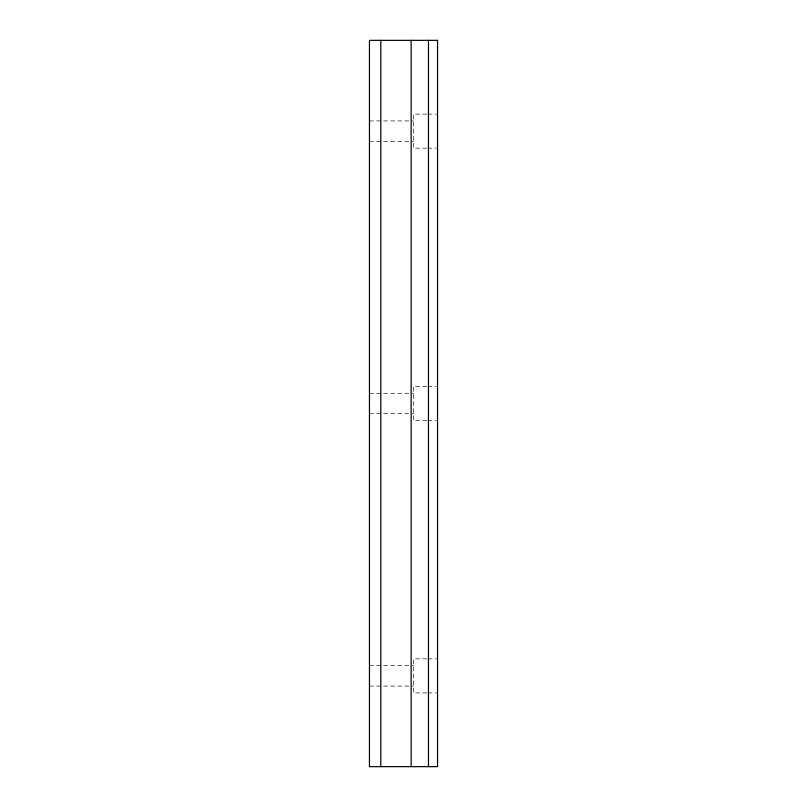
<?xml version="1.0" encoding="UTF-8"?>
<svg xmlns="http://www.w3.org/2000/svg" width="807" height="807" viewBox="0 0 807 807"><rect width="100%" height="100%" fill="white"/><g stroke="black" fill="none" stroke-linecap="round" stroke-linejoin="round"><path stroke-width="0.61" stroke-dasharray="4.04 3.03" d="M426.721 114.11L413.487 114.11L413.487 148.165L426.721 148.165M427.922 114.11L436.345 114.11M369.455 120.929L413.487 120.929M369.455 141.356L413.487 141.356M427.922 148.165L436.345 148.165M426.721 386.482L413.487 386.482L413.487 420.528L426.721 420.528M427.922 386.482L436.345 386.482M369.455 393.291L413.487 393.291M369.455 413.719L413.487 413.719M427.922 420.528L436.345 420.528M426.721 658.845L413.487 658.845L413.487 692.89L426.721 692.89M427.922 658.845L436.345 658.845M369.455 665.654L413.487 665.654M369.455 686.081L413.487 686.081M427.922 692.89L436.345 692.89"/><path stroke-width="1.21" d="M428.467 40.35L428.467 766.65M411.146 40.35L411.146 766.65M380.803 40.35L380.803 766.65M437.545 40.35L369.455 40.35L369.455 766.65L437.545 766.65L437.545 40.35"/></g></svg>
